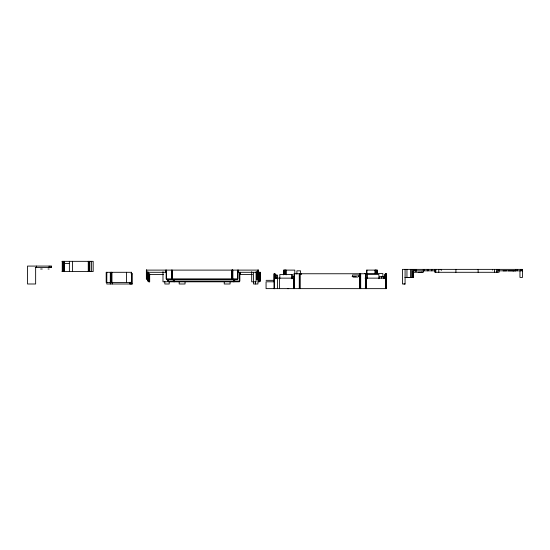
<?xml version="1.0" encoding="UTF-8"?>
<svg xmlns="http://www.w3.org/2000/svg" width="550" height="550" viewBox="0 0 550 550"><rect width="100%" height="100%" fill="white"/><g stroke="black" fill="none" stroke-linecap="round" stroke-linejoin="round"><path stroke-width="0.82" d="M275.584 278.719L275.584 274.491M277.049 278.286L277.049 275.055L275.584 275.055L275.584 278.479M279.847 278.719L279.847 274.491L292.538 274.491L292.538 278.719M291.576 278.719L291.576 274.491M296.883 274.106L296.883 270.834L300.575 270.834L300.575 273.756M366.19 278.719L366.19 274.491L378.902 274.491L378.902 278.719M367.462 278.719L367.462 274.491M379.514 278.3L379.514 276.684L383.9 276.684L383.9 278.142M382.869 276.98L382.869 273.577L364.423 273.577M383.9 278.3L383.9 276.684M519.956 270.827L519.956 277.406L522.5 277.406L522.5 269.369L402.449 269.369L402.442 283.986L405.075 283.986L405.082 269.369M413.105 271.652L413.112 277.406L406.952 277.406L406.952 269.369M413.112 273.756L413.112 271.782M406.952 277.406L405.082 277.413L413.153 277.406L413.153 272.291M258.363 273.027L258.328 275.949L258.363 270.676M260.198 272.862L260.198 278.142M285.526 274.12L285.539 270.105M258.328 275.949L258.363 271.562M260.198 275.22L260.171 278.142L260.171 273.756M274.141 288.64L274.615 288.647L274.093 288.633L274.168 273.756L275.089 273.756L275.089 278.142M503.092 270.827L503.8 270.82M287.595 288.654L288.743 288.647M508.118 270.827L512.772 270.82M61.985 261.332L93.177 261.332L93.177 271.562L61.985 271.562M64.391 263.526L69.383 263.526M35.282 267.548L51.501 267.548L51.501 266.083L27.5 266.083L27.5 283.993L35.647 283.993L35.647 267.548M40.624 269.005L42.274 269.005M48.036 269.005L49.129 269.005M257.414 278.871L258.363 278.871L258.363 270.105L146.376 270.105L146.376 278.871L147.262 278.871M520.493 270.098L522.5 270.098M435.799 270.827L412.424 270.827L412.438 277.406M522.5 270.827L496.87 270.827L496.856 272.291L496.87 269.369M376.186 271.384L375.932 273.439M412.94 272.291L423.356 272.291L423.301 269.369M131.642 272.298L106.191 272.298L106.191 282.528L131.642 282.528M146.692 272.298L166.526 272.298M237.634 272.298L260.198 272.298L260.198 281.064L259.077 281.064L259.077 281.799M130.962 273.756L132.234 273.756M148.528 274.491L163.384 274.491M239.47 274.491L252.484 274.491M256.355 274.491L259.964 274.491M274.856 274.491L275.667 274.491L275.667 278.142M385.241 274.491L384.629 274.491L384.629 278.142M292.277 276.684L293.741 276.684M352.069 276.684L356.242 276.684M274.306 278.142L294.353 278.142M365.056 278.142L385.949 278.142M266.062 280.335L274.189 280.335M365.86 280.335L366.41 280.335M149.105 281.064L147.957 281.064L147.957 279.469M274.189 281.799L266.062 281.799L266.062 288.633L386.189 288.647M132.234 283.993L106.782 283.993L106.831 272.298M515.989 270.827L512.923 270.82L513.789 270.827M504.034 270.82L506.571 270.827M405.082 277.406L406.34 277.413M404.016 283.986L405.075 283.993M499.056 270.827L499.049 269.369L499.043 272.291L434.967 272.291L434.967 269.369M520.493 269.369L520.493 270.827M517.461 269.369L517.461 270.82M515.783 269.369L515.783 270.82M494.478 269.369L494.478 272.291M492.415 269.369L492.415 270.098M478.129 269.369L478.129 272.291M455.916 269.369L455.916 272.291M441.258 269.369L441.258 270.098M441.21 269.369L441.21 270.098M438.783 269.369L438.783 272.291M435.799 269.369L435.799 272.291M435.504 270.827L435.504 272.291M435.49 269.369L435.408 272.291M435.188 270.098L435.188 272.291M431.812 269.369L431.812 270.827M428.031 269.369L428.031 270.827M427.302 269.369L427.302 270.827M424.009 269.369L423.933 270.827M423.816 269.369L423.816 270.827M423.665 269.369L423.665 270.827M423.486 269.369L423.486 270.827M422.001 271.782L422.001 272.291M421.712 272.291L418.351 272.291M416.598 269.369L416.598 270.827M416.529 269.369L416.529 270.827M416.412 269.369L416.412 270.827M416.261 269.369L416.261 270.827M416.082 269.369L416.082 270.827M415.896 269.369L415.896 270.827M415.704 269.369L415.704 270.827M415.525 269.369L415.525 270.827M415.374 269.369L415.374 270.827M415.257 269.369L415.257 270.827M415.161 269.369L415.188 270.827M413.167 269.369L413.16 277.406M411.661 269.369L411.661 277.406M410.568 269.369L410.568 277.406M386.127 288.647L386.189 273.756L385.241 273.756L385.241 278.142M386.093 273.756L386.004 288.647M385.983 273.756L385.949 288.647M385.853 273.756L385.853 288.647M385.694 278.142L385.694 288.647M381.384 276.684L381.384 278.142M377.314 273.268L377.314 270.105L366.609 270.105L366.609 273.268M377.059 270.105L377.059 273.322M376.372 270.105L376.372 273.322M375.684 270.105L375.684 273.322M375.341 270.105L375.341 273.322M374.997 270.105L374.997 273.268M366.953 270.105L366.953 273.322M366.41 278.142L366.41 288.647M365.86 288.647L365.86 273.756L293.961 273.756L293.961 288.647M365.461 273.756L365.372 288.647M360.69 273.756L360.69 288.647M360.36 273.756L360.36 288.647M360.271 273.756L360.271 288.647M360.174 273.756L360.174 288.647M360.078 273.756L359.982 288.647M359.961 273.756L359.954 274.491M359.569 273.756L359.569 288.647M301.434 273.756L301.434 274.491M300.156 273.756L300.156 288.647M299.97 273.756L299.97 274.491M299.681 273.756L299.681 288.647M299.269 273.756L299.269 288.647M294.8 274.065L294.8 270.105L283.669 270.105L283.669 274.856M294.566 273.756L294.566 274.491M294.387 273.756L294.387 288.647M293.466 278.142L293.466 288.647M286.124 270.105L286.124 274.856M285.821 270.105L285.821 274.12L283.889 274.12L283.889 270.105M284.941 270.105L284.941 274.12M284.501 270.105L284.501 274.12M279.544 278.142L279.544 288.647M277.413 278.142L277.413 288.647M277.049 275.048L277.049 278.479M274.856 273.756L274.918 274.491M274.519 273.756L274.519 288.647M274.443 278.142L274.443 280.569M274.292 273.756L274.292 288.647M274.12 273.756L274.141 280.376M260.136 272.298L260.171 281.064M260.061 272.298L259.964 281.064M259.903 272.298L259.875 281.064M259.703 272.298L259.703 274.491M259.249 274.491L259.249 281.799L258.466 281.799L258.466 278.548M258.644 274.491L258.644 281.799M258.328 270.105L258.328 278.871M258.122 270.105L258.122 278.871M257.909 278.444L257.909 283.993L253.522 283.993L253.522 281.462M257.868 270.105L257.868 272.298M257.414 272.298L257.414 279.606L256.802 279.606L256.802 271.631M256.073 271.679L256.073 281.799L251.687 281.799L251.687 271.679M255.393 281.614L255.393 283.993M253.557 272.298L253.557 281.799M240.419 272.298L240.419 274.491M239.869 272.298L239.869 281.064L167.97 281.064L167.97 279.421M239.553 274.491L239.553 281.064M239.47 281.064L239.47 281.799L168.369 281.799L168.369 281.064M239.387 272.298L239.387 281.064M238.583 270.105L238.583 272.298M238.033 270.105L238.033 278.871L166.134 278.871L166.134 270.105M237.634 278.871L237.634 279.606L166.526 279.606L166.561 270.105M237.545 270.105L237.545 278.871M234.706 279.469L234.706 281.064M234.376 279.469L234.279 281.064M234.19 279.469L234.19 281.064M234.094 279.469L234.094 281.064M233.991 279.469L233.97 281.799M233.798 281.064L233.798 281.799M233.585 279.469L233.585 281.064M232.863 270.105L232.863 278.871M232.533 270.105L232.533 278.871M232.444 270.105L232.347 278.871M232.251 270.105L232.251 278.871M232.155 270.105L232.127 279.606M231.742 270.105L231.742 278.871M230.079 281.462L230.079 283.993L224.235 283.993L224.235 281.462M185.041 281.462L185.041 283.993L179.19 283.993L179.19 281.462M174.171 279.469L174.178 281.799M173.986 281.064L173.986 281.799M173.69 279.469L173.69 281.064M173.284 279.469L173.284 281.064M172.329 270.105L172.329 278.871M172.143 278.871L172.143 279.606M171.854 270.105L171.854 278.871M171.442 270.105L171.442 278.871M169.208 281.462L169.208 283.993L164.821 283.993L164.821 281.462M168.403 279.469L168.403 281.064M167.365 279.269L167.365 281.799L162.986 281.799L162.986 271.679M165.639 270.105L165.639 272.298M149.676 273.824L149.683 281.799L148.692 281.799L148.692 281.064M149.428 273.824L149.428 281.799M149.105 274.491L149.105 281.799M148.528 272.298L148.528 281.064M148.088 279.469L148.039 281.064M147.833 271.631L147.84 279.606L147.221 279.606L147.262 272.298M146.692 270.105L146.692 278.871M146.561 270.105L146.513 278.871M146.465 270.105L146.438 278.871M132.103 273.756L132.103 283.993M131.759 273.756L131.759 283.993M131.512 272.298L131.512 282.528M130.962 282.281L130.962 283.993M130.316 282.281L130.316 283.993M129.834 282.281L129.834 283.993M126.534 272.298L126.534 282.528M112.2 282.281L112.2 283.993M111.822 272.298L111.822 282.528M111.726 272.298L111.726 282.528M111.368 272.298L111.368 282.528M110.99 272.298L110.99 282.528M110.316 272.298L110.302 283.993M91.609 261.332L91.609 271.562M89.836 261.332L89.836 271.562M89.238 261.332L89.238 271.562M88.818 261.332L88.818 271.562M88.433 261.332L88.433 271.562M88.261 261.332L88.261 271.562M72.579 261.332L72.579 271.562M69.376 261.332L69.376 271.562M64.426 261.332L64.426 271.562M64.096 261.332L64.096 271.562M63.456 261.332L63.456 271.562M62.824 261.332L62.824 271.562M62.246 261.332L62.246 271.562M51.033 266.083L51.033 267.548M49.129 266.083L49.129 267.548M36.362 266.083L36.334 267.548M358.71 276.306L357.796 277.035L353.409 277.035L352.495 276.306L352.495 275.028L358.71 275.028L358.71 276.306M148.259 281.064L148.28 272.298L148.218 281.064"/></g></svg>
